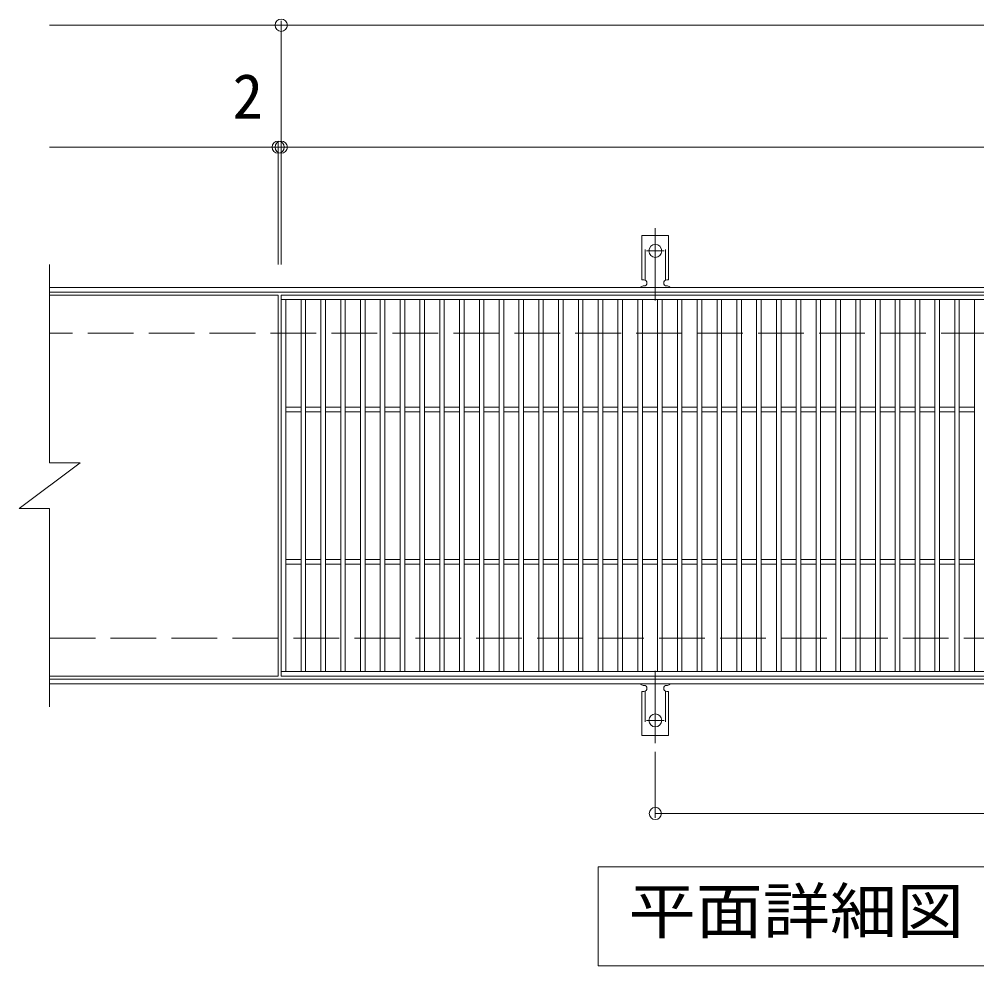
# Model space of a CAD drawing. Units: millimetres at full size, sheet at 1:10; details may follow other scales. Extents: x -1516 to 1686, y -1372 to 1153.
# Drawn here: x -786 to -157, y 496 to 1117 of the extents above; entities that cross this region are included whole.
import ezdxf
from ezdxf.enums import TextEntityAlignment as Align

# ---------------------------------------------------------------- set-up
doc = ezdxf.new("R2010")
doc.units = ezdxf.units.MM
doc.header["$LTSCALE"] = 10
doc.header["$PDMODE"] = 32
doc.header["$PDSIZE"] = 8
for name, pattern in [('CHAIN2', [12, 9, -1, 1, -1]), ('DASHED2', [3, 2, -1]), ('DASHED3', [4, 3, -1])]:
    doc.linetypes.add(name, pattern=pattern)
for name, color, linetype, lineweight in [('C-1', 2, 'Continuous', 9), ('C-2', 3, 'Continuous', 9), ('C-4', 7, 'Continuous', 9), ('C-5', 7, 'Continuous', 9), ('C-A', 3, 'Continuous', 9)]:
    doc.layers.add(name, color=color, linetype=linetype, lineweight=lineweight)
doc.styles.add('ＭＳ ゴシック', font='')
doc.styles.get('ＭＳ ゴシック').set_extended_font_data('MS Gothic')

msp = doc.modelspace()

# ---------------------------------------------------------------- linework, layer by layer
at = {"layer": 'C-1'}
for p, q in [((529.12, 941.27), (-765.88, 941.27)), ((529.12, 938.27), (-765.88, 938.27)), ((-765.88, 684.27), (529.12, 684.27)), ((-765.88, 681.27), (529.12, 681.27))]:
    msp.add_line(p, q, dxfattribs=at)
at = {"layer": 'C-1', "linetype": 'DASHED3'}
for p, q in [((529.12, 911.27), (-765.88, 911.27)), ((-765.88, 711.27), (529.12, 711.27))]:
    msp.add_line(p, q, dxfattribs=at)
at = {"layer": 'C-2'}
for p, q in [((-615.88, 936.27), (-765.88, 936.27)), ((-615.88, 936.27), (-615.88, 686.27)), ((377.12, 936.27), (-613.88, 936.27)), ((-613.88, 936.27), (-613.88, 686.27)), ((377.12, 933.27), (-613.88, 933.27)), ((-610.88, 933.27), (-610.88, 689.27)), ((-600.88, 933.27), (-600.88, 689.27)), ((-597.88, 933.27), (-597.88, 689.27)), ((-587.88, 933.27), (-587.88, 689.27)), ((-584.88, 933.27), (-584.88, 689.27)), ((-574.88, 933.27), (-574.88, 689.27)), ((-571.88, 933.27), (-571.88, 689.27)), ((-561.88, 933.27), (-561.88, 689.27)), ((-558.88, 933.27), (-558.88, 689.27)), ((-548.88, 933.27), (-548.88, 689.27)), ((-545.88, 933.27), (-545.88, 689.27)), ((-535.88, 933.27), (-535.88, 689.27)), ((-532.88, 933.27), (-532.88, 689.27)), ((-522.88, 933.27), (-522.88, 689.27)), ((-519.88, 933.27), (-519.88, 689.27)), ((-509.88, 933.27), (-509.88, 689.27)), ((-506.88, 933.27), (-506.88, 689.27)), ((-496.88, 933.27), (-496.88, 689.27)), ((-493.88, 933.27), (-493.88, 689.27)), ((-483.88, 933.27), (-483.88, 689.27)), ((-480.88, 933.27), (-480.88, 689.27)), ((-470.88, 933.27), (-470.88, 689.27)), ((-467.88, 933.27), (-467.88, 689.27)), ((-457.88, 933.27), (-457.88, 689.27)), ((-454.88, 933.27), (-454.88, 689.27)), ((-444.88, 933.27), (-444.88, 689.27)), ((-441.88, 933.27), (-441.88, 689.27)), ((-431.88, 933.27), (-431.88, 689.27)), ((-428.88, 933.27), (-428.88, 689.27)), ((-418.88, 933.27), (-418.88, 689.27)), ((-415.88, 933.27), (-415.88, 689.27)), ((-405.88, 933.27), (-405.88, 689.27)), ((-402.88, 933.27), (-402.88, 689.27)), ((-392.88, 933.27), (-392.88, 689.27)), ((-389.88, 933.27), (-389.88, 689.27)), ((-379.88, 933.27), (-379.88, 689.27)), ((-376.88, 933.27), (-376.88, 689.27)), ((-366.88, 933.27), (-366.88, 689.27)), ((-363.88, 933.27), (-363.88, 689.27)), ((-353.88, 933.27), (-353.88, 689.27)), ((-350.88, 933.27), (-350.88, 689.27)), ((-340.88, 933.27), (-340.88, 689.27)), ((-337.88, 933.27), (-337.88, 689.27)), ((-327.88, 933.27), (-327.88, 689.27)), ((-324.88, 933.27), (-324.88, 689.27)), ((-314.88, 933.27), (-314.88, 689.27)), ((-311.88, 933.27), (-311.88, 689.27)), ((-301.88, 933.27), (-301.88, 689.27)), ((-298.88, 933.27), (-298.88, 689.27)), ((-288.88, 933.27), (-288.88, 689.27)), ((-285.88, 933.27), (-285.88, 689.27)), ((-275.88, 933.27), (-275.88, 689.27)), ((-272.88, 933.27), (-272.88, 689.27)), ((-262.88, 933.27), (-262.88, 689.27)), ((-259.88, 933.27), (-259.88, 689.27)), ((-249.88, 933.27), (-249.88, 689.27)), ((-246.88, 933.27), (-246.88, 689.27)), ((-236.88, 933.27), (-236.88, 689.27)), ((-233.88, 933.27), (-233.88, 689.27)), ((-223.88, 933.27), (-223.88, 689.27)), ((-220.88, 933.27), (-220.88, 689.27)), ((-210.88, 933.27), (-210.88, 689.27)), ((-207.88, 933.27), (-207.88, 689.27)), ((-197.88, 933.27), (-197.88, 689.27)), ((-194.88, 933.27), (-194.88, 689.27)), ((-184.88, 933.27), (-184.88, 689.27)), ((-181.88, 933.27), (-181.88, 689.27)), ((-171.88, 933.27), (-171.88, 689.27)), ((-168.88, 933.27), (-168.88, 689.27)), ((-158.88, 933.27), (-158.88, 689.27)), ((-600.88, 862.77), (-610.88, 862.77)), ((-587.88, 862.77), (-597.88, 862.77)), ((-574.88, 862.77), (-584.88, 862.77)), ((-561.88, 862.77), (-571.88, 862.77)), ((-548.88, 862.77), (-558.88, 862.77)), ((-535.88, 862.77), (-545.88, 862.77)), ((-522.88, 862.77), (-532.88, 862.77)), ((-509.88, 862.77), (-519.88, 862.77)), ((-496.88, 862.77), (-506.88, 862.77)), ((-483.88, 862.77), (-493.88, 862.77)), ((-470.88, 862.77), (-480.88, 862.77)), ((-457.88, 862.77), (-467.88, 862.77)), ((-444.88, 862.77), (-454.88, 862.77)), ((-431.88, 862.77), (-441.88, 862.77)), ((-418.88, 862.77), (-428.88, 862.77)), ((-405.88, 862.77), (-415.88, 862.77)), ((-392.88, 862.77), (-402.88, 862.77)), ((-379.88, 862.77), (-389.88, 862.77)), ((-366.88, 862.77), (-376.88, 862.77)), ((-353.88, 862.77), (-363.88, 862.77)), ((-340.88, 862.77), (-350.88, 862.77)), ((-327.88, 862.77), (-337.88, 862.77)), ((-314.88, 862.77), (-324.88, 862.77)), ((-301.88, 862.77), (-311.88, 862.77)), ((-288.88, 862.77), (-298.88, 862.77)), ((-275.88, 862.77), (-285.88, 862.77)), ((-262.88, 862.77), (-272.88, 862.77)), ((-249.88, 862.77), (-259.88, 862.77)), ((-236.88, 862.77), (-246.88, 862.77)), ((-223.88, 862.77), (-233.88, 862.77)), ((-210.88, 862.77), (-220.88, 862.77)), ((-197.88, 862.77), (-207.88, 862.77)), ((-184.88, 862.77), (-194.88, 862.77)), ((-171.88, 862.77), (-181.88, 862.77)), ((-158.88, 862.77), (-168.88, 862.77)), ((-600.88, 859.77), (-610.88, 859.77)), ((-587.88, 859.77), (-597.88, 859.77)), ((-574.88, 859.77), (-584.88, 859.77)), ((-561.88, 859.77), (-571.88, 859.77)), ((-548.88, 859.77), (-558.88, 859.77)), ((-535.88, 859.77), (-545.88, 859.77)), ((-522.88, 859.77), (-532.88, 859.77)), ((-509.88, 859.77), (-519.88, 859.77)), ((-496.88, 859.77), (-506.88, 859.77)), ((-483.88, 859.77), (-493.88, 859.77)), ((-470.88, 859.77), (-480.88, 859.77)), ((-457.88, 859.77), (-467.88, 859.77)), ((-444.88, 859.77), (-454.88, 859.77)), ((-431.88, 859.77), (-441.88, 859.77)), ((-418.88, 859.77), (-428.88, 859.77)), ((-405.88, 859.77), (-415.88, 859.77)), ((-392.88, 859.77), (-402.88, 859.77)), ((-379.88, 859.77), (-389.88, 859.77)), ((-366.88, 859.77), (-376.88, 859.77)), ((-353.88, 859.77), (-363.88, 859.77)), ((-340.88, 859.77), (-350.88, 859.77)), ((-327.88, 859.77), (-337.88, 859.77)), ((-314.88, 859.77), (-324.88, 859.77)), ((-301.88, 859.77), (-311.88, 859.77)), ((-288.88, 859.77), (-298.88, 859.77)), ((-275.88, 859.77), (-285.88, 859.77)), ((-262.88, 859.77), (-272.88, 859.77)), ((-249.88, 859.77), (-259.88, 859.77)), ((-236.88, 859.77), (-246.88, 859.77)), ((-223.88, 859.77), (-233.88, 859.77)), ((-210.88, 859.77), (-220.88, 859.77)), ((-197.88, 859.77), (-207.88, 859.77)), ((-184.88, 859.77), (-194.88, 859.77)), ((-171.88, 859.77), (-181.88, 859.77)), ((-158.88, 859.77), (-168.88, 859.77)), ((-785.88, 796.27), (-745.88, 826.27)), ((-785.88, 796.27), (-765.88, 796.27)), ((-765.88, 796.27), (-765.88, 666.27)), ((-600.88, 762.77), (-610.88, 762.77)), ((-587.88, 762.77), (-597.88, 762.77)), ((-574.88, 762.77), (-584.88, 762.77)), ((-561.88, 762.77), (-571.88, 762.77)), ((-548.88, 762.77), (-558.88, 762.77)), ((-535.88, 762.77), (-545.88, 762.77)), ((-522.88, 762.77), (-532.88, 762.77)), ((-509.88, 762.77), (-519.88, 762.77)), ((-496.88, 762.77), (-506.88, 762.77)), ((-483.88, 762.77), (-493.88, 762.77)), ((-470.88, 762.77), (-480.88, 762.77)), ((-457.88, 762.77), (-467.88, 762.77)), ((-444.88, 762.77), (-454.88, 762.77)), ((-431.88, 762.77), (-441.88, 762.77)), ((-418.88, 762.77), (-428.88, 762.77)), ((-405.88, 762.77), (-415.88, 762.77)), ((-392.88, 762.77), (-402.88, 762.77)), ((-379.88, 762.77), (-389.88, 762.77)), ((-366.88, 762.77), (-376.88, 762.77)), ((-353.88, 762.77), (-363.88, 762.77)), ((-340.88, 762.77), (-350.88, 762.77)), ((-327.88, 762.77), (-337.88, 762.77)), ((-314.88, 762.77), (-324.88, 762.77)), ((-301.88, 762.77), (-311.88, 762.77)), ((-288.88, 762.77), (-298.88, 762.77)), ((-275.88, 762.77), (-285.88, 762.77)), ((-262.88, 762.77), (-272.88, 762.77)), ((-249.88, 762.77), (-259.88, 762.77)), ((-236.88, 762.77), (-246.88, 762.77)), ((-223.88, 762.77), (-233.88, 762.77)), ((-210.88, 762.77), (-220.88, 762.77)), ((-197.88, 762.77), (-207.88, 762.77)), ((-184.88, 762.77), (-194.88, 762.77)), ((-171.88, 762.77), (-181.88, 762.77)), ((-158.88, 762.77), (-168.88, 762.77)), ((-600.88, 759.77), (-610.88, 759.77)), ((-587.88, 759.77), (-597.88, 759.77)), ((-574.88, 759.77), (-584.88, 759.77)), ((-561.88, 759.77), (-571.88, 759.77)), ((-548.88, 759.77), (-558.88, 759.77)), ((-535.88, 759.77), (-545.88, 759.77)), ((-522.88, 759.77), (-532.88, 759.77)), ((-509.88, 759.77), (-519.88, 759.77)), ((-496.88, 759.77), (-506.88, 759.77)), ((-483.88, 759.77), (-493.88, 759.77)), ((-470.88, 759.77), (-480.88, 759.77)), ((-457.88, 759.77), (-467.88, 759.77)), ((-444.88, 759.77), (-454.88, 759.77)), ((-431.88, 759.77), (-441.88, 759.77)), ((-418.88, 759.77), (-428.88, 759.77)), ((-405.88, 759.77), (-415.88, 759.77)), ((-392.88, 759.77), (-402.88, 759.77)), ((-379.88, 759.77), (-389.88, 759.77)), ((-366.88, 759.77), (-376.88, 759.77)), ((-353.88, 759.77), (-363.88, 759.77)), ((-340.88, 759.77), (-350.88, 759.77)), ((-327.88, 759.77), (-337.88, 759.77)), ((-314.88, 759.77), (-324.88, 759.77)), ((-301.88, 759.77), (-311.88, 759.77)), ((-288.88, 759.77), (-298.88, 759.77)), ((-275.88, 759.77), (-285.88, 759.77)), ((-262.88, 759.77), (-272.88, 759.77)), ((-249.88, 759.77), (-259.88, 759.77)), ((-236.88, 759.77), (-246.88, 759.77)), ((-223.88, 759.77), (-233.88, 759.77)), ((-210.88, 759.77), (-220.88, 759.77)), ((-197.88, 759.77), (-207.88, 759.77)), ((-184.88, 759.77), (-194.88, 759.77)), ((-171.88, 759.77), (-181.88, 759.77)), ((-158.88, 759.77), (-168.88, 759.77)), ((-765.88, 686.27), (-615.88, 686.27)), ((-613.88, 689.27), (377.12, 689.27)), ((-613.88, 686.27), (377.12, 686.27))]:
    msp.add_line(p, q, dxfattribs=at)
msp.add_lwpolyline([(-765.88, 956.27), (-765.88, 826.27), (-745.88, 826.27)], dxfattribs=at)
at = {"layer": 'C-4'}
for p, q in [((-613.88, 1113.27), (-765.88, 1113.27)), ((-613.88, 1116.27), (-613.88, 956.27)), ((-613.88, 1113.27), (379.12, 1113.27)), ((-615.88, 1033.27), (-765.88, 1033.27)), ((-615.88, 1036.27), (-615.88, 956.27)), ((-615.88, 1033.27), (-613.88, 1033.27)), ((-613.88, 1033.27), (377.12, 1033.27)), ((-368.38, 636.55), (-368.38, 593.27)), ((-368.38, 596.27), (131.62, 596.27))]:
    msp.add_line(p, q, dxfattribs=at)
for p in [(-613.88, 1113.27), (-615.88, 1033.27), (-613.88, 1033.27), (-368.38, 596.27)]:
    msp.add_point(p, dxfattribs=at)
at = {"layer": 'C-5'}
for p, q in [((-405.88, 561.27), (169.12, 561.27)), ((-405.88, 496.27), (-405.88, 561.27)), ((169.12, 496.27), (-405.88, 496.27))]:
    msp.add_line(p, q, dxfattribs=at)
at = {"layer": 'C-A'}
for p, q in [((-377.13, 946.27), (-377.13, 975.27)), ((-359.63, 975.27), (-377.13, 975.27)), ((-359.63, 946.27), (-359.63, 975.27)), ((-377.13, 946.27), (-375.88, 946.27)), ((-359.63, 946.27), (-360.88, 946.27)), ((-376.38, 942.27), (-375.88, 942.27)), ((-360.88, 942.27), (-360.37, 942.27)), ((-376.38, 680.27), (-375.88, 680.27)), ((-360.88, 680.27), (-360.37, 680.27)), ((-377.13, 676.27), (-375.88, 676.27)), ((-377.13, 676.27), (-377.13, 647.27)), ((-359.63, 676.27), (-360.88, 676.27)), ((-359.63, 676.27), (-359.63, 647.27)), ((-359.63, 647.27), (-377.13, 647.27))]:
    msp.add_line(p, q, dxfattribs=at)
at = {"layer": 'C-A', "linetype": 'DASHED2'}
for p, q in [((-375.13, 946.13), (-375.13, 975.27)), ((-361.63, 946.13), (-361.63, 975.27)), ((-375.13, 676.42), (-375.13, 647.27)), ((-361.63, 676.42), (-361.63, 647.27))]:
    msp.add_line(p, q, dxfattribs=at)
at = {"layer": 'C-A', "color": 7, "linetype": 'CHAIN2'}
for p, q in [((-368.38, 932.81), (-368.38, 980.21)), ((-374.16, 965.27), (-362.6, 965.27)), ((-368.38, 689.74), (-368.38, 642.34)), ((-374.16, 657.27), (-362.6, 657.27))]:
    msp.add_line(p, q, dxfattribs=at)
at = {"layer": 'C-A'}
for centre in [(-368.38, 965.27), (-368.38, 657.27)]:
    msp.add_circle(centre, 4.25, dxfattribs=at)
for centre, start, end in [((-375.88, 944.27), 270, 90), ((-360.88, 944.27), 90, 269.8667), ((-376.38, 940.27), 90.27596, 150.00047), ((-360.38, 940.27), 29.99927, 89.75836), ((-376.38, 682.27), 209.99951, 269.72403), ((-375.88, 678.27), 270, 90), ((-360.88, 678.27), 90.13329, 270), ((-360.38, 682.27), 270.24162, 330.00072)]:
    msp.add_arc(centre, 2, start, end, dxfattribs=at)

# ---------------------------------------------------------------- texts
at = {"layer": 'C-4', "color": 2, "style": 'ＭＳ ゴシック'}
msp.add_text('2', height=29.33, dxfattribs=at).set_placement((-645.81, 1043.27), align=Align.BOTTOM_LEFT)
at = {"layer": 'C-5', "color": 2, "style": 'ＭＳ ゴシック', "width": 1.1}
msp.add_text('平面詳細図\u3000Ｓ＝１：１０', height=29.33, dxfattribs=at).set_placement((-385.88, 508.77), align=Align.BOTTOM_LEFT)

doc.saveas('drawing.dxf')
